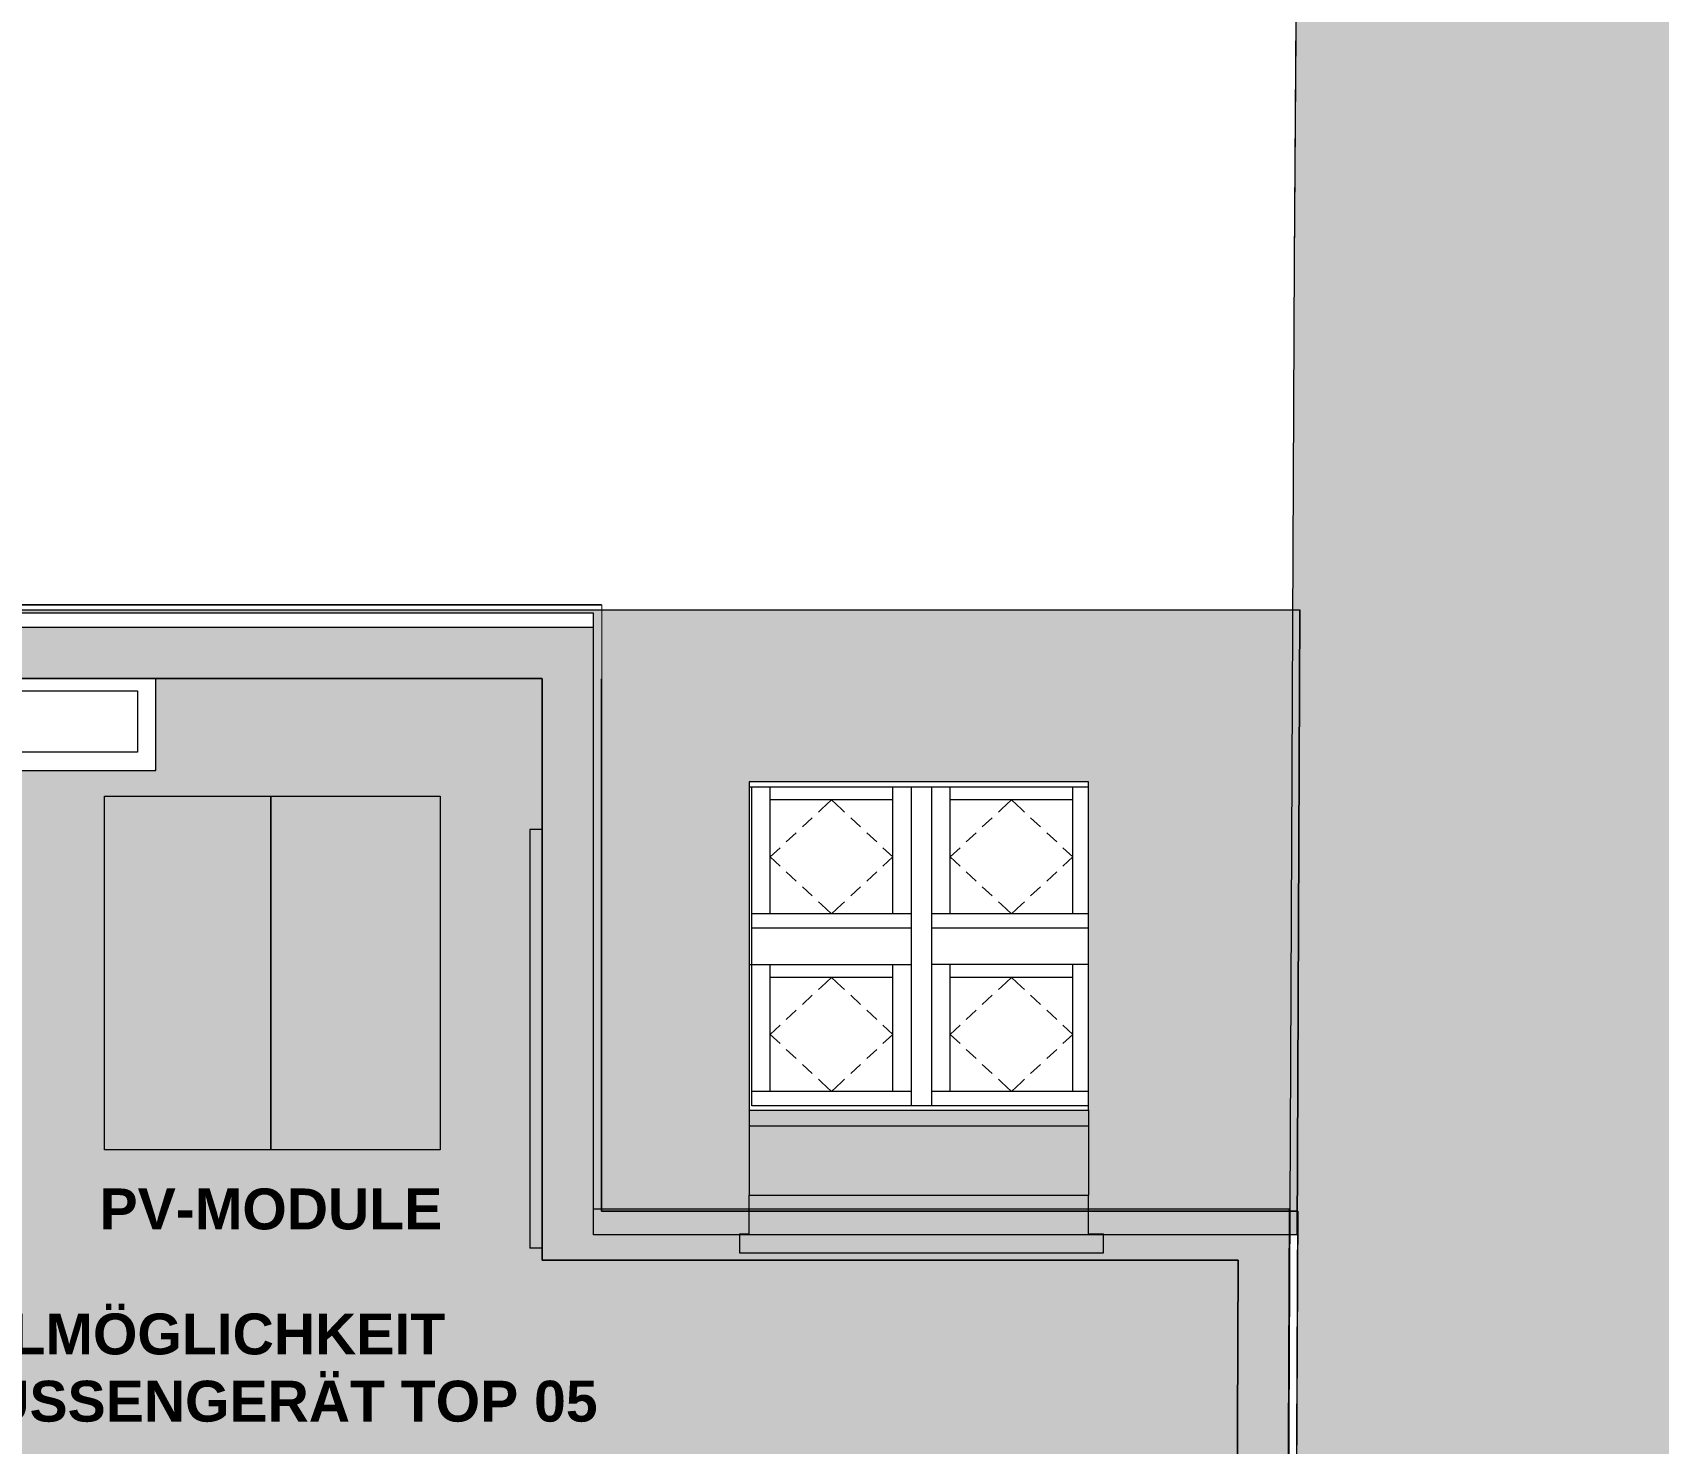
# Model space of a CAD drawing. Header units: metres. Extents: x -4 to 206, y -18 to 45.
# Drawn here: x 180.76 to 188.71, y 14.63 to 21.53 of the extents above; entities that cross this region are included whole.
import ezdxf

# ---------------------------------------------------------------- set-up
doc = ezdxf.new("R2010")
doc.units = ezdxf.units.M
doc.header["$MEASUREMENT"] = 0
doc.set_wipeout_variables(frame=1)
doc.linetypes.add('Wipeout_Contour', pattern=[1, 0, -1])
for name, color, linetype in [('110 Wand Aussen', 7, 'Continuous'), ('112 Wand Aussen - Schachtwände', 7, 'Continuous'), ('140 Brüstung', 7, 'Continuous'), ('325 Dachfenster', 7, 'Continuous'), ('330 Dachaufbau', 7, 'Continuous'), ('725 Nachbarbebauung', 7, 'Continuous'), ('905 VP Beschriftung Übersicht.Übersicht', 7, 'Continuous'), ('Neubau_840 Baulinien', 7, 'Continuous')]:
    doc.layers.add(name, color=color, linetype=linetype)
doc.styles.add('ERSTELLTER_STIL_8', font='arial.ttf')
doc.linetypes.add('Grenze Grundstück', pattern='A,0,[1,415_260415_PP_VA_1_6 3 St1.Shx,S=0.00031746,R=0,X=0,Y=0],-0.04,0', length=0.04)

# ---------------------------------------------------------------- blocks, each defined once
blk = doc.blocks.new('Wand_11_3', base_point=(183.5042, 17.6305))
at = {"layer": '110 Wand Aussen', "color": 7, "linetype": 'Continuous', "lineweight": 13, "flags": 128}
for points in [[(183.1942, 17.6305), (183.1942, 15.5827)], [(183.3742, 17.6305), (183.1942, 17.6305)], [(183.3792, 17.6305), (183.3742, 17.6305)], [(183.4992, 17.6305), (183.3792, 17.6305)], [(183.5042, 17.6305), (183.4992, 17.6305)], [(183.5042, 15.5827), (183.5042, 17.6305)], [(183.3742, 15.5827), (183.1942, 15.5827)], [(183.3792, 15.5827), (183.3742, 15.5827)], [(183.4992, 15.5827), (183.3792, 15.5827)], [(183.5042, 15.5827), (183.4992, 15.5827)]]:
    blk.add_lwpolyline(points, dxfattribs=at)
blk = doc.blocks.new('Decke_7_3', base_point=(186.9327, 20.413))
at = {"layer": '725 Nachbarbebauung', "linetype": 'Continuous', "lineweight": 0, "true_color": 0x1f1f1f}
blk.add_hatch(color=250, dxfattribs=at).paths.add_polyline_path([(186.9327, 20.413), (186.8778, 8.6553), (193.1201, 9.7905), (205.8068, 11.6763), (205.9001, 25.0068), (186.9446, 22.1891)])
at = {"layer": '725 Nachbarbebauung', "color": 8, "linetype": 'Continuous', "lineweight": 13, "flags": 128}
blk.add_lwpolyline([(186.9327, 20.413), (186.8778, 8.6553), (193.1201, 9.7905), (205.8068, 11.6763), (205.9001, 25.0068), (186.9446, 22.1891)], close=True, dxfattribs=at)
blk = doc.blocks.new('Wand_128_3', base_point=(180.6742, 18.3083))
at = {"color": 254, "linetype": 'Wipeout_Contour', "lineweight": 0, "ltscale": 546.333415}
blk.add_wipeout([(181.3592, 18.3933), (181.3642, 18.3933), (181.3642, 18.3983)], dxfattribs=at).dxf.layer = '112 Wand Aussen - Schachtwände'
at = {"color": 254, "linetype": 'Wipeout_Contour', "lineweight": 0, "ltscale": 546.275085}
blk.add_wipeout([(181.3192, 18.3533), (181.3592, 18.3533), (181.3592, 18.3933)], dxfattribs=at).dxf.layer = '112 Wand Aussen - Schachtwände'
at = {"color": 254, "linetype": 'Wipeout_Contour', "lineweight": 0, "ltscale": 547.424751}
blk.add_wipeout([(181.3592, 18.3933), (181.3642, 18.3983), (181.3592, 18.3983)], dxfattribs=at).dxf.layer = '112 Wand Aussen - Schachtwände'
at = {"color": 254, "linetype": 'Wipeout_Contour', "lineweight": 0, "ltscale": 546.185594}
blk.add_wipeout([(181.3142, 18.3483), (181.3192, 18.3483), (181.3192, 18.3533)], dxfattribs=at).dxf.layer = '112 Wand Aussen - Schachtwände'
at = {"color": 254, "linetype": 'Wipeout_Contour', "lineweight": 0, "ltscale": 727.629463}
blk.add_wipeout([(180.5892, 18.3933), (181.3592, 18.3933), (181.3592, 18.3983), (180.5892, 18.3983)], dxfattribs=at).dxf.layer = '112 Wand Aussen - Schachtwände'
at = {"color": 254, "linetype": 'Wipeout_Contour', "lineweight": 0, "ltscale": 546.127281}
blk.add_wipeout([(181.2742, 18.3083), (181.3142, 18.3083), (181.3142, 18.3483)], dxfattribs=at).dxf.layer = '112 Wand Aussen - Schachtwände'
at = {"color": 254, "linetype": 'Wipeout_Contour', "lineweight": 0, "ltscale": 547.335028}
blk.add_wipeout([(181.3192, 18.3533), (181.3592, 18.3933), (181.3192, 18.3933)], dxfattribs=at).dxf.layer = '112 Wand Aussen - Schachtwände'
at = {"layer": '112 Wand Aussen - Schachtwände', "color": 7, "linetype": 'Continuous', "lineweight": 18, "flags": 128}
blk.add_lwpolyline([(181.3642, 18.3983), (181.3642, 18.3933)], dxfattribs=at)
at = {"color": 254, "linetype": 'Wipeout_Contour', "lineweight": 0, "ltscale": 727.620393}
blk.add_wipeout([(180.6292, 18.3533), (181.3192, 18.3533), (181.3192, 18.3933), (180.6292, 18.3933)], dxfattribs=at).dxf.layer = '112 Wand Aussen - Schachtwände'
at = {"layer": '112 Wand Aussen - Schachtwände', "color": 7, "linetype": 'Continuous', "lineweight": 18, "flags": 128}
blk.add_lwpolyline([(181.3642, 18.3983), (180.5892, 18.3983)], dxfattribs=at)
at = {"color": 254, "linetype": 'Wipeout_Contour', "lineweight": 0, "ltscale": 547.276731}
blk.add_wipeout([(181.3142, 18.3483), (181.3192, 18.3533), (181.3142, 18.3533)], dxfattribs=at).dxf.layer = '112 Wand Aussen - Schachtwände'
at = {"color": 254, "linetype": 'Wipeout_Contour', "lineweight": 0, "ltscale": 727.611329}
blk.add_wipeout([(180.6342, 18.3483), (181.3142, 18.3483), (181.3142, 18.3533), (180.6342, 18.3533)], dxfattribs=at).dxf.layer = '112 Wand Aussen - Schachtwände'
at = {"color": 254, "linetype": 'Wipeout_Contour', "lineweight": 0, "ltscale": 547.187017}
blk.add_wipeout([(181.2742, 18.3083), (181.3142, 18.3483), (181.2742, 18.3483)], dxfattribs=at).dxf.layer = '112 Wand Aussen - Schachtwände'
at = {"color": 254, "linetype": 'Wipeout_Contour', "lineweight": 0, "ltscale": 727.602282}
blk.add_wipeout([(180.6742, 18.3083), (181.2742, 18.3083), (181.2742, 18.3483), (180.6742, 18.3483)], dxfattribs=at).dxf.layer = '112 Wand Aussen - Schachtwände'
at = {"layer": '112 Wand Aussen - Schachtwände', "color": 7, "linetype": 'Continuous', "lineweight": 18, "flags": 128}
blk.add_lwpolyline([(180.6742, 18.3083), (181.2742, 18.3083)], dxfattribs=at)
blk = doc.blocks.new('Wand_129_3', base_point=(181.2742, 18.0083))
at = {"color": 254, "linetype": 'Wipeout_Contour', "lineweight": 0, "ltscale": 547.182522}
blk.add_wipeout([(181.3592, 17.9183), (181.3642, 17.9183), (181.3592, 17.9233)], dxfattribs=at).dxf.layer = '112 Wand Aussen - Schachtwände'
at = {"color": 254, "linetype": 'Wipeout_Contour', "lineweight": 0, "ltscale": 547.102717}
blk.add_wipeout([(181.3192, 17.9233), (181.3592, 17.9233), (181.3192, 17.9633)], dxfattribs=at).dxf.layer = '112 Wand Aussen - Schachtwände'
at = {"color": 254, "linetype": 'Wipeout_Contour', "lineweight": 0, "ltscale": 547.061323}
blk.add_wipeout([(181.3142, 17.9633), (181.3192, 17.9633), (181.3142, 17.9683)], dxfattribs=at).dxf.layer = '112 Wand Aussen - Schachtwände'
at = {"color": 254, "linetype": 'Wipeout_Contour', "lineweight": 0, "ltscale": 546.291173}
blk.add_wipeout([(181.3592, 17.9233), (181.3642, 17.9183), (181.3642, 17.9233)], dxfattribs=at).dxf.layer = '112 Wand Aussen - Schachtwände'
at = {"color": 254, "linetype": 'Wipeout_Contour', "lineweight": 0, "ltscale": 729.077026}
blk.add_wipeout([(181.3592, 18.3933), (181.3592, 17.9233), (181.3642, 17.9233), (181.3642, 18.3933)], dxfattribs=at).dxf.layer = '112 Wand Aussen - Schachtwände'
at = {"color": 254, "linetype": 'Wipeout_Contour', "lineweight": 0, "ltscale": 546.981534}
blk.add_wipeout([(181.2742, 17.9683), (181.3142, 17.9683), (181.2742, 18.0083)], dxfattribs=at).dxf.layer = '112 Wand Aussen - Schachtwände'
at = {"color": 254, "linetype": 'Wipeout_Contour', "lineweight": 0, "ltscale": 546.249792}
blk.add_wipeout([(181.3192, 17.9633), (181.3592, 17.9233), (181.3592, 17.9633)], dxfattribs=at).dxf.layer = '112 Wand Aussen - Schachtwände'
at = {"layer": '112 Wand Aussen - Schachtwände', "color": 7, "linetype": 'Continuous', "lineweight": 18, "flags": 128}
blk.add_lwpolyline([(181.3642, 17.9183), (181.3592, 17.9183)], dxfattribs=at)
at = {"color": 254, "linetype": 'Wipeout_Contour', "lineweight": 0, "ltscale": 728.987312}
blk.add_wipeout([(181.3192, 18.3533), (181.3192, 17.9633), (181.3592, 17.9633), (181.3592, 18.3533)], dxfattribs=at).dxf.layer = '112 Wand Aussen - Schachtwände'
at = {"layer": '112 Wand Aussen - Schachtwände', "color": 7, "linetype": 'Continuous', "lineweight": 18, "flags": 128}
blk.add_lwpolyline([(181.3642, 17.9183), (181.3642, 18.3933)], dxfattribs=at)
at = {"color": 254, "linetype": 'Wipeout_Contour', "lineweight": 0, "ltscale": 546.170271}
blk.add_wipeout([(181.3142, 17.9683), (181.3192, 17.9633), (181.3192, 17.9683)], dxfattribs=at).dxf.layer = '112 Wand Aussen - Schachtwände'
at = {"color": 254, "linetype": 'Wipeout_Contour', "lineweight": 0, "ltscale": 728.897764}
blk.add_wipeout([(181.3142, 18.3483), (181.3142, 17.9683), (181.3192, 17.9683), (181.3192, 18.3483)], dxfattribs=at).dxf.layer = '112 Wand Aussen - Schachtwände'
at = {"color": 254, "linetype": 'Wipeout_Contour', "lineweight": 0, "ltscale": 546.128914}
blk.add_wipeout([(181.2742, 18.0083), (181.3142, 17.9683), (181.3142, 18.0083)], dxfattribs=at).dxf.layer = '112 Wand Aussen - Schachtwände'
at = {"color": 254, "linetype": 'Wipeout_Contour', "lineweight": 0, "ltscale": 728.808089}
blk.add_wipeout([(181.2742, 18.3083), (181.2742, 18.0083), (181.3142, 18.0083), (181.3142, 18.3083)], dxfattribs=at).dxf.layer = '112 Wand Aussen - Schachtwände'
at = {"layer": '112 Wand Aussen - Schachtwände', "color": 7, "linetype": 'Continuous', "lineweight": 18, "flags": 128}
blk.add_lwpolyline([(181.2742, 18.3083), (181.2742, 18.0083)], dxfattribs=at)
blk = doc.blocks.new('Wand_130_3', base_point=(180.6742, 18.0083))
at = {"color": 254, "linetype": 'Wipeout_Contour', "lineweight": 0, "ltscale": 727.439787}
blk.add_wipeout([(180.5892, 17.9183), (181.3592, 17.9183), (181.3592, 17.9233), (180.5892, 17.9233)], dxfattribs=at).dxf.layer = '112 Wand Aussen - Schachtwände'
at = {"color": 254, "linetype": 'Wipeout_Contour', "lineweight": 0, "ltscale": 727.448686}
blk.add_wipeout([(180.6292, 17.9233), (181.3192, 17.9233), (181.3192, 17.9633), (180.6292, 17.9633)], dxfattribs=at).dxf.layer = '112 Wand Aussen - Schachtwände'
at = {"layer": '112 Wand Aussen - Schachtwände', "color": 7, "linetype": 'Continuous', "lineweight": 18, "flags": 128}
blk.add_lwpolyline([(180.5892, 17.9183), (181.3592, 17.9183)], dxfattribs=at)
at = {"color": 254, "linetype": 'Wipeout_Contour', "lineweight": 0, "ltscale": 727.457591}
blk.add_wipeout([(181.3142, 17.9683), (180.6342, 17.9683), (180.6342, 17.9633), (181.3142, 17.9633)], dxfattribs=at).dxf.layer = '112 Wand Aussen - Schachtwände'
at = {"color": 254, "linetype": 'Wipeout_Contour', "lineweight": 0, "ltscale": 727.466512}
blk.add_wipeout([(181.2742, 18.0083), (180.6742, 18.0083), (180.6742, 17.9683), (181.2742, 17.9683)], dxfattribs=at).dxf.layer = '112 Wand Aussen - Schachtwände'
at = {"layer": '112 Wand Aussen - Schachtwände', "color": 7, "linetype": 'Continuous', "lineweight": 18, "flags": 128}
blk.add_lwpolyline([(181.2742, 18.0083), (180.6742, 18.0083)], dxfattribs=at)
blk = doc.blocks.new('Wand_149_3', base_point=(186.7625, 11.7483))
at = {"color": 254, "linetype": 'Wipeout_Contour', "lineweight": 0, "ltscale": 562.777942}
blk.add_wipeout([(186.6586, 15.5232), (186.9495, 15.7632), (186.6596, 15.7632)], dxfattribs=at).dxf.layer = '140 Brüstung'
at = {"color": 254, "linetype": 'Wipeout_Contour', "lineweight": 0, "ltscale": 561.782341}
blk.add_wipeout([(186.6429, 11.8684), (186.6419, 11.6284), (186.9318, 11.6284)], dxfattribs=at).dxf.layer = '140 Brüstung'
at = {"color": 254, "linetype": 'Wipeout_Contour', "lineweight": 0, "ltscale": 747.92715}
blk.add_wipeout([(186.6429, 11.8684), (186.9318, 11.6284), (186.9318, 11.6284), (186.9329, 11.8684)], dxfattribs=at).dxf.layer = '140 Brüstung'
at = {"color": 254, "linetype": 'Wipeout_Contour', "lineweight": 0, "ltscale": 749.225198}
blk.add_wipeout([(186.6586, 15.5232), (186.6429, 11.8684), (186.9329, 11.8684), (186.9485, 15.5232)], dxfattribs=at).dxf.layer = '140 Brüstung'
at = {"color": 254, "linetype": 'Wipeout_Contour', "lineweight": 0, "ltscale": 749.13071}
blk.add_wipeout([(186.6586, 15.5232), (186.9485, 15.5232), (186.9496, 15.7632), (186.9495, 15.7632)], dxfattribs=at).dxf.layer = '140 Brüstung'
at = {"layer": '140 Brüstung', "color": 7, "linetype": 'Continuous', "lineweight": 18, "flags": 128}
blk.add_lwpolyline([(186.6586, 15.5232), (186.6429, 11.8684)], dxfattribs=at)
at = {"color": 254, "linetype": 'Wipeout_Contour', "lineweight": 0, "ltscale": 749.815673}
blk.add_wipeout([(186.9496, 15.7632), (186.9318, 11.6284), (186.9321, 11.6284), (186.9498, 15.7632)], dxfattribs=at).dxf.layer = '140 Brüstung'
at = {"layer": '140 Brüstung', "color": 7, "linetype": 'Continuous', "lineweight": 18}
for p, q in [((186.9496, 15.7632), (186.9318, 11.6284)), ((186.9496, 15.7632), (186.9495, 15.7632)), ((186.9318, 11.6284), (186.9318, 11.6284))]:
    blk.add_line(p, q, dxfattribs=at)
at = {"layer": '140 Brüstung', "color": 7, "linetype": 'Continuous', "lineweight": 18, "flags": 128}
blk.add_lwpolyline([(186.9321, 11.6284), (186.9498, 15.7632)], dxfattribs=at)
blk = doc.blocks.new('Wand_156_3', base_point=(183.3742, 15.6433))
at = {"color": 254, "linetype": 'Wipeout_Contour', "lineweight": 0, "ltscale": 735.556003}
blk.add_wipeout([(183.544, 15.7632), (183.2542, 15.5232), (183.5441, 15.5232), (183.5441, 15.7632)], dxfattribs=at).dxf.layer = '140 Brüstung'
at = {"color": 254, "linetype": 'Wipeout_Contour', "lineweight": 0, "ltscale": 552.603395}
blk.add_wipeout([(183.544, 15.7632), (183.2542, 15.7632), (183.2542, 15.5232)], dxfattribs=at).dxf.layer = '140 Brüstung'
at = {"layer": '140 Brüstung', "color": 7, "linetype": 'Continuous', "lineweight": 18, "flags": 128}
blk.add_lwpolyline([(183.2542, 15.5232), (183.5441, 15.5232)], dxfattribs=at)
at = {"color": 254, "linetype": 'Wipeout_Contour', "lineweight": 0, "ltscale": 920.464821}
blk.add_wipeout([(183.2542, 18.3683), (183.2542, 15.7632), (183.544, 15.7632), (183.5441, 15.7632), (183.5441, 18.3683)], dxfattribs=at).dxf.layer = '140 Brüstung'
at = {"layer": '140 Brüstung', "color": 7, "linetype": 'Continuous', "lineweight": 18, "flags": 128}
blk.add_lwpolyline([(183.2542, 18.3683), (183.2542, 15.5232)], dxfattribs=at)
at = {"color": 254, "linetype": 'Wipeout_Contour', "lineweight": 0, "ltscale": 922.346087}
blk.add_wipeout([(183.5441, 18.7282), (183.5441, 18.7282), (183.5441, 15.7634), (183.5443, 15.7634), (183.5443, 18.7282)], dxfattribs=at).dxf.layer = '140 Brüstung'
at = {"layer": '110 Wand Aussen', "color": 7, "linetype": 'Continuous', "lineweight": 18}
blk.add_line((183.5441, 18.7282), (183.5441, 18.7282), dxfattribs=at)
at = {"layer": '140 Brüstung', "color": 7, "linetype": 'Continuous', "lineweight": 18}
for p, q in [((183.5441, 18.7282), (183.5441, 15.7634)), ((183.5441, 15.7634), (183.5441, 15.7632)), ((183.5441, 15.7632), (183.5441, 15.7632))]:
    blk.add_line(p, q, dxfattribs=at)
at = {"layer": '140 Brüstung', "color": 7, "linetype": 'Continuous', "lineweight": 18, "flags": 128}
blk.add_lwpolyline([(183.5443, 15.7634), (183.5443, 18.7282)], dxfattribs=at)
blk = doc.blocks.new('Wand_157_3', base_point=(183.3742, 18.4883))
at = {"color": 254, "linetype": 'Wipeout_Contour', "lineweight": 0, "ltscale": 544.545153}
blk.add_wipeout([(180.6143, 18.3683), (180.3243, 18.7282), (180.3243, 18.3683)], dxfattribs=at).dxf.layer = '110 Wand Aussen'
at = {"color": 254, "linetype": 'Wipeout_Contour', "lineweight": 0, "ltscale": 552.584192}
blk.add_wipeout([(183.5441, 18.7282), (183.2542, 18.3683), (183.5441, 18.3683)], dxfattribs=at).dxf.layer = '110 Wand Aussen'
at = {"color": 254, "linetype": 'Wipeout_Contour', "lineweight": 0, "ltscale": 544.329989}
blk.add_wipeout([(180.3241, 18.7282), (180.3243, 18.7282), (180.3241, 18.7284)], dxfattribs=at).dxf.layer = '110 Wand Aussen'
at = {"color": 254, "linetype": 'Wipeout_Contour', "lineweight": 0, "ltscale": 552.945825}
blk.add_wipeout([(183.5441, 18.7282), (183.5443, 18.7282), (183.5443, 18.7284)], dxfattribs=at).dxf.layer = '110 Wand Aussen'
at = {"color": 254, "linetype": 'Wipeout_Contour', "lineweight": 0, "ltscale": 737.47873}
blk.add_wipeout([(183.2542, 18.3683), (183.5441, 18.7282), (183.5441, 18.7282), (183.2542, 18.7282)], dxfattribs=at).dxf.layer = '110 Wand Aussen'
at = {"color": 254, "linetype": 'Wipeout_Contour', "lineweight": 0, "ltscale": 731.510746}
blk.add_wipeout([(180.6143, 18.3683), (183.2542, 18.3683), (183.2542, 18.7282), (180.6143, 18.7282)], dxfattribs=at).dxf.layer = '110 Wand Aussen'
at = {"color": 254, "linetype": 'Wipeout_Contour', "lineweight": 0, "ltscale": 738.851304}
blk.add_wipeout([(183.5443, 18.7284), (183.5441, 18.7284), (183.5441, 18.7282), (183.5441, 18.7282)], dxfattribs=at).dxf.layer = '110 Wand Aussen'
at = {"color": 254, "linetype": 'Wipeout_Contour', "lineweight": 0, "ltscale": 725.821645}
blk.add_wipeout([(180.3243, 18.7282), (180.3243, 18.7282), (180.6143, 18.3683), (180.6143, 18.7282)], dxfattribs=at).dxf.layer = '110 Wand Aussen'
at = {"layer": '110 Wand Aussen', "color": 7, "linetype": 'Continuous', "lineweight": 18, "flags": 128}
blk.add_lwpolyline([(180.6143, 18.3683), (183.2542, 18.3683)], dxfattribs=at)
at = {"color": 254, "linetype": 'Wipeout_Contour', "lineweight": 0, "ltscale": 731.583768}
blk.add_wipeout([(180.3243, 18.7282), (183.5441, 18.7282), (183.5441, 18.7284), (180.3243, 18.7284)], dxfattribs=at).dxf.layer = '110 Wand Aussen'
at = {"layer": '110 Wand Aussen', "color": 7, "linetype": 'Continuous', "lineweight": 18}
blk.add_line((183.5441, 18.7282), (183.5441, 18.7282), dxfattribs=at)
at = {"layer": '140 Brüstung', "color": 7, "linetype": 'Continuous', "lineweight": 18, "flags": 128}
blk.add_lwpolyline([(183.5443, 18.7284), (183.5443, 18.7282)], dxfattribs=at)
at = {"color": 254, "linetype": 'Wipeout_Contour', "lineweight": 0, "ltscale": 724.319964}
blk.add_wipeout([(180.3243, 18.7284), (180.3241, 18.7284), (180.3243, 18.7282), (180.3243, 18.7282)], dxfattribs=at).dxf.layer = '110 Wand Aussen'
at = {"layer": '110 Wand Aussen', "color": 7, "linetype": 'Continuous', "lineweight": 18}
for q in [(180.3243, 18.7282), (183.5441, 18.7282)]:
    blk.add_line((180.3243, 18.7282), q, dxfattribs=at)
at = {"layer": '110 Wand Aussen', "color": 7, "linetype": 'Continuous', "lineweight": 18, "flags": 128}
for points in [[(180.3241, 18.7284), (180.3241, 18.7282)], [(183.5443, 18.7284), (180.3241, 18.7284)]]:
    blk.add_lwpolyline(points, dxfattribs=at)
blk = doc.blocks.new('Wand_177_3', base_point=(186.7792, 15.6433))
at = {"color": 254, "linetype": 'Wipeout_Contour', "lineweight": 0, "ltscale": 553.202626}
blk.add_wipeout([(183.5441, 15.7632), (183.5443, 15.7634), (183.5441, 15.7634)], dxfattribs=at).dxf.layer = '140 Brüstung'
at = {"color": 254, "linetype": 'Wipeout_Contour', "lineweight": 0, "ltscale": 750.398052}
blk.add_wipeout([(186.9496, 15.7632), (186.9496, 15.7632), (186.9498, 15.7632), (186.9498, 15.7634)], dxfattribs=at).dxf.layer = '140 Brüstung'
at = {"color": 254, "linetype": 'Wipeout_Contour', "lineweight": 0, "ltscale": 743.047589}
blk.add_wipeout([(183.5441, 15.5232), (186.6586, 15.5232), (186.6596, 15.7632), (183.5441, 15.7632)], dxfattribs=at).dxf.layer = '140 Brüstung'
at = {"color": 254, "linetype": 'Wipeout_Contour', "lineweight": 0, "ltscale": 563.377898}
blk.add_wipeout([(186.9496, 15.7634), (186.9496, 15.7632), (186.9498, 15.7634)], dxfattribs=at).dxf.layer = '140 Brüstung'
at = {"layer": '140 Brüstung', "color": 7, "linetype": 'Continuous', "lineweight": 18, "flags": 128}
blk.add_lwpolyline([(183.5441, 15.5232), (186.6586, 15.5232)], dxfattribs=at)
at = {"color": 254, "linetype": 'Wipeout_Contour', "lineweight": 0, "ltscale": 930.763753}
blk.add_wipeout([(186.9496, 15.7634), (183.5443, 15.7634), (183.5443, 15.7632), (186.9495, 15.7632), (186.9496, 15.7632)], dxfattribs=at).dxf.layer = '140 Brüstung'
at = {"layer": '140 Brüstung', "color": 7, "linetype": 'Continuous', "lineweight": 18}
for p, q in [((183.5441, 15.7632), (183.5443, 15.7632)), ((183.5441, 15.7632), (183.5441, 15.7632)), ((183.5443, 15.7632), (186.9495, 15.7632)), ((186.9496, 15.7632), (186.9495, 15.7632))]:
    blk.add_line(p, q, dxfattribs=at)
at = {"layer": '140 Brüstung', "color": 7, "linetype": 'Continuous', "lineweight": 18, "flags": 128}
for points in [[(186.9498, 15.7634), (183.5443, 15.7634)], [(186.9498, 15.7634), (186.9498, 15.7632)]]:
    blk.add_lwpolyline(points, dxfattribs=at)
blk = doc.blocks.new('Dachfläche_8_3', base_point=(186.9598, 18.7035))
at = {"layer": '330 Dachaufbau', "linetype": 'Continuous', "lineweight": 0, "true_color": 0x000000}
h = blk.add_hatch(color=18, dxfattribs=at)
h.paths.add_polyline_path([(186.9467, 15.6483), (186.9598, 18.7035), (180.3501, 18.7035), (180.3501, 18.6883), (183.5042, 18.6883), (183.5042, 15.6483)])
h.paths.add_polyline_path([(184.2661, 16.2582), (184.2661, 17.8635), (185.9261, 17.8635), (185.9261, 16.2582)], flags=0)
at = {"layer": '330 Dachaufbau', "color": 7, "linetype": 'Continuous', "lineweight": 18, "flags": 128}
for points in [[(180.3501, 18.7035), (186.9598, 18.7035)], [(180.3501, 18.6883), (180.3501, 18.7035)], [(186.9598, 18.7035), (186.9467, 15.6483)], [(186.947, 15.6483), (186.9601, 18.7035)], [(186.9598, 18.7035), (186.9599, 18.7035), (186.9601, 18.7035), (186.9601, 18.7035)], [(183.5042, 18.6883), (180.3501, 18.6883)], [(183.5042, 15.6483), (183.5042, 18.6883)], [(185.9261, 17.8635), (184.2661, 17.8635)], [(184.2661, 17.8635), (184.2661, 16.2582)], [(185.9261, 16.2582), (185.9261, 17.8635)], [(184.2661, 17.7857), (185.9261, 17.7857)], [(184.2661, 16.2582), (185.9261, 16.2582)], [(186.9467, 15.6483), (183.5042, 15.6483)], [(186.947, 15.6483), (186.947, 15.6483), (186.9468, 15.6483), (186.9467, 15.6483)]]:
    blk.add_lwpolyline(points, dxfattribs=at)
blk = doc.blocks.new('VELUX SlopeRoofBundle[10]_3', base_point=(168.0292, 39.9833))
at = {"color": 254, "linetype": 'Wipeout_Contour', "lineweight": 0, "ltscale": 741.64097}
blk.add_wipeout([(185.0592, 16.97), (184.2661, 16.97), (184.2661, 16.2784), (185.0592, 16.2784)], dxfattribs=at).dxf.layer = '325 Dachfenster'
at = {"color": 254, "linetype": 'Wipeout_Contour', "lineweight": 0, "ltscale": 745.146859}
blk.add_wipeout([(185.1592, 16.2784), (185.9261, 16.2784), (185.9261, 16.97), (185.1592, 16.97)], dxfattribs=at).dxf.layer = '325 Dachfenster'
at = {"layer": '325 Dachfenster', "linetype": 'Continuous', "lineweight": 0, "flags": 128}
for points in [[(184.9692, 16.9063), (184.3692, 16.9063)], [(184.6692, 16.9063), (184.6207, 16.8613), (184.6055, 16.8472)], [(184.6692, 16.9063), (184.7177, 16.8613), (184.7329, 16.8472)], [(185.8492, 16.9063), (185.2492, 16.9063)], [(185.5492, 16.9063), (185.5007, 16.8613), (185.4855, 16.8472)], [(185.5492, 16.9063), (185.5977, 16.8613), (185.6129, 16.8472)], [(184.5752, 16.819), (184.5267, 16.774)], [(184.7632, 16.819), (184.8117, 16.774)], [(185.4552, 16.819), (185.4067, 16.774)], [(185.6432, 16.819), (185.6917, 16.774)], [(184.4964, 16.7459), (184.448, 16.7009)], [(184.842, 16.7459), (184.8904, 16.7009)], [(185.3764, 16.7459), (185.328, 16.7009)], [(185.722, 16.7459), (185.7704, 16.7009)], [(184.4177, 16.6728), (184.3692, 16.6277)], [(184.4177, 16.5827), (184.3692, 16.6277)], [(184.9207, 16.6728), (184.9692, 16.6277)], [(184.9207, 16.5827), (184.9692, 16.6277)], [(185.2977, 16.6728), (185.2492, 16.6277)], [(185.2977, 16.5827), (185.2492, 16.6277)], [(185.8007, 16.6728), (185.8492, 16.6277)], [(185.8007, 16.5827), (185.8492, 16.6277)], [(184.4964, 16.5096), (184.448, 16.5546)], [(184.842, 16.5096), (184.8904, 16.5546)], [(185.3764, 16.5096), (185.328, 16.5546)], [(185.722, 16.5096), (185.7704, 16.5546)], [(184.5752, 16.4365), (184.5267, 16.4815)], [(184.7632, 16.4365), (184.8117, 16.4815)], [(185.4552, 16.4365), (185.4067, 16.4815)], [(185.6432, 16.4365), (185.6917, 16.4815)], [(184.6692, 16.3491), (184.6207, 16.3942), (184.6055, 16.4083)], [(184.6692, 16.3491), (184.7177, 16.3942), (184.7329, 16.4083)], [(185.5492, 16.3491), (185.5007, 16.3942), (185.4855, 16.4083)], [(185.5492, 16.3491), (185.5977, 16.3942), (185.6129, 16.4083)]]:
    blk.add_lwpolyline(points, dxfattribs=at)
at = {"color": 254, "linetype": 'Wipeout_Contour', "lineweight": 0, "ltscale": 929.01667}
blk.add_wipeout([(185.0592, 17.8383), (185.0592, 16.2784), (185.1592, 16.2784), (185.1592, 16.97), (185.1592, 17.8383)], dxfattribs=at).dxf.layer = '325 Dachfenster'
at = {"layer": '325 Dachfenster', "linetype": 'Continuous', "lineweight": 0, "flags": 128}
for points in [[(185.0592, 16.3491), (184.2792, 16.3491)], [(185.9261, 16.3491), (185.1592, 16.3491)], [(185.9261, 16.2784), (185.1592, 16.2784), (185.0592, 16.2784), (184.2792, 16.2784)]]:
    blk.add_lwpolyline(points, dxfattribs=at)
at = {"color": 254, "linetype": 'Wipeout_Contour', "lineweight": 0, "ltscale": 741.927815}
blk.add_wipeout([(185.0592, 17.8383), (184.2661, 17.8383), (184.2661, 16.97), (185.0592, 16.97)], dxfattribs=at).dxf.layer = '325 Dachfenster'
at = {"color": 254, "linetype": 'Wipeout_Contour', "lineweight": 0, "ltscale": 745.432355}
blk.add_wipeout([(185.1592, 16.97), (185.9261, 16.97), (185.9261, 17.8383), (185.1592, 17.8383)], dxfattribs=at).dxf.layer = '325 Dachfenster'
at = {"layer": '325 Dachfenster', "linetype": 'Continuous', "lineweight": 0, "flags": 128}
for points in [[(184.2661, 17.8383), (184.2661, 16.97), (184.2661, 16.2784)], [(184.2661, 17.8383), (184.2792, 17.8383), (185.9261, 17.8383)], [(184.2792, 16.2784), (184.2792, 16.97), (184.2792, 17.8383)], [(184.3692, 17.2175), (184.3692, 17.8383)], [(184.9692, 17.2175), (184.9692, 17.8383)], [(185.0592, 17.8383), (185.0592, 16.97), (185.0592, 16.2784)], [(185.1592, 16.2784), (185.1592, 16.97), (185.1592, 17.8383)], [(185.2492, 17.2175), (185.2492, 17.8383)], [(185.8492, 17.2175), (185.8492, 17.8383)], [(185.9261, 16.2784), (185.9261, 16.97), (185.9261, 17.8383)], [(184.9692, 17.7747), (184.3692, 17.7747)], [(184.6692, 17.7747), (184.6207, 17.7297), (184.6055, 17.7155)], [(184.6692, 17.7747), (184.7177, 17.7297), (184.7329, 17.7155)], [(185.8492, 17.7747), (185.2492, 17.7747)], [(185.5492, 17.7747), (185.5007, 17.7297), (185.4855, 17.7155)], [(185.5492, 17.7747), (185.5977, 17.7297), (185.6129, 17.7155)], [(184.5752, 17.6874), (184.5267, 17.6423)], [(184.7632, 17.6874), (184.8117, 17.6423)], [(185.4552, 17.6874), (185.4067, 17.6423)], [(185.6432, 17.6874), (185.6917, 17.6423)], [(184.4964, 17.6142), (184.448, 17.5692)], [(184.842, 17.6142), (184.8904, 17.5692)], [(185.3764, 17.6142), (185.328, 17.5692)], [(185.722, 17.6142), (185.7704, 17.5692)], [(184.4177, 17.5411), (184.3692, 17.4961)], [(184.4177, 17.4511), (184.3692, 17.4961)], [(184.9207, 17.5411), (184.9692, 17.4961)], [(184.9207, 17.4511), (184.9692, 17.4961)], [(185.2977, 17.5411), (185.2492, 17.4961)], [(185.2977, 17.4511), (185.2492, 17.4961)], [(185.8007, 17.5411), (185.8492, 17.4961)], [(185.8007, 17.4511), (185.8492, 17.4961)], [(184.4964, 17.3779), (184.448, 17.4229)], [(184.842, 17.3779), (184.8904, 17.4229)], [(185.3764, 17.3779), (185.328, 17.4229)], [(185.722, 17.3779), (185.7704, 17.4229)], [(184.5752, 17.3048), (184.5267, 17.3498)], [(184.7632, 17.3048), (184.8117, 17.3498)], [(185.4552, 17.3048), (185.4067, 17.3498)], [(185.6432, 17.3048), (185.6917, 17.3498)], [(184.6692, 17.2175), (184.6207, 17.2625), (184.6055, 17.2767)], [(184.6692, 17.2175), (184.7177, 17.2625), (184.7329, 17.2767)], [(185.5492, 17.2175), (185.5007, 17.2625), (185.4855, 17.2767)], [(185.5492, 17.2175), (185.5977, 17.2625), (185.6129, 17.2767)], [(185.0592, 17.2175), (184.2792, 17.2175)], [(185.9261, 17.2175), (185.1592, 17.2175)], [(185.0592, 17.1468), (184.2792, 17.1468)], [(185.9261, 17.1468), (185.1592, 17.1468)], [(184.2661, 16.97), (185.0592, 16.97)], [(184.3692, 16.3491), (184.3692, 16.97)], [(184.9692, 16.3491), (184.9692, 16.97)], [(185.9261, 16.97), (185.1592, 16.97)], [(185.2492, 16.3491), (185.2492, 16.97)], [(185.8492, 16.3491), (185.8492, 16.97)]]:
    blk.add_lwpolyline(points, dxfattribs=at)
blk = doc.blocks.new('Dachfläche_14_3', base_point=(185.9992, 17.8825))
at = {"layer": '325 Dachfenster', "color": 7, "linetype": 'Continuous', "lineweight": 13, "true_color": 0xf4f4f4, "flags": 128}
for points in [[(184.2661, 17.8635), (184.2661, 17.8383)], [(185.9261, 17.8635), (184.2661, 17.8635)], [(185.9261, 17.8383), (185.9261, 17.8635)], [(184.2661, 16.2784), (184.2661, 16.2582)], [(184.2661, 16.2582), (184.2661, 16.1804)], [(184.2661, 16.2582), (185.9261, 16.2582)], [(185.9261, 16.2582), (185.9261, 16.2784)], [(185.9261, 16.2582), (185.9261, 16.1804)], [(184.2661, 16.1804), (184.2661, 15.841)], [(184.2661, 16.1804), (185.9261, 16.1804)], [(185.9261, 16.1804), (185.9261, 15.841)], [(184.2661, 15.6532), (184.2661, 15.841)], [(184.2661, 15.841), (185.9261, 15.841)], [(185.9261, 15.6532), (185.9261, 15.841)], [(184.2192, 15.6532), (184.2192, 15.5605)], [(184.2192, 15.6532), (184.2661, 15.6532)], [(185.9261, 15.6532), (185.9992, 15.6532)], [(185.9992, 15.5605), (185.9992, 15.6532)], [(184.2192, 15.5605), (185.9992, 15.5605)]]:
    blk.add_lwpolyline(points, dxfattribs=at)
at = {"layer": '325 Dachfenster', "linetype": 'Continuous', "lineweight": 0}
blk.add_blockref('VELUX SlopeRoofBundle[10]_3', (168.0292, 39.9833), dxfattribs=at)

msp = doc.modelspace()

# ---------------------------------------------------------------- hatches: boundary and pattern name
at = {"layer": '905 VP Beschriftung Übersicht.Übersicht', "linetype": 'Continuous', "lineweight": 0}
h = msp.add_hatch(color=255, dxfattribs=at)
h.paths.add_polyline_path([(168.3445, 9.7484), (168.3338, 18.3683), (170.5242, 18.3683), (170.5242, 17.4083), (170.9742, 17.4083), (170.9742, 15.5233), (173.4543, 15.5233), (173.4543, 15.5383), (173.4801, 15.5383), (173.4801, 15.9433), (175.2342, 15.9433), (175.2342, 15.5933), (175.5942, 15.5933), (175.5942, 13.8033), (178.2142, 13.8033), (178.2142, 15.5933), (179.1742, 15.5933), (179.1742, 15.9433), (180.6143, 15.9433), (180.6143, 17.9183), (181.3642, 17.9183), (181.3642, 18.3683), (183.2542, 18.3683), (183.2542, 15.5232), (186.6586, 15.5232), (186.6429, 11.8684), (185.7142, 11.8684), (185.7142, 10.1234), (183.0343, 10.1234), (183.0343, 11.2434), (180.2942, 11.2434), (180.2942, 10.5434), (177.4442, 10.5434), (177.4442, 10.0434), (171.9442, 10.0434), (171.9442, 8.7234), (169.3643, 8.7234), (169.3643, 9.7484)])
h.paths.add_polyline_path([(182.8042, 14.5233), (183.1342, 14.5233), (183.1342, 14.1933), (182.8042, 14.1933)], flags=0)
for points in [[(181.114, 17.7933), (181.9272, 17.7933), (181.9272, 16.0633), (181.114, 16.0633)], [(181.9272, 17.7933), (182.7544, 17.7933), (182.7544, 16.0633), (181.9272, 16.0633)]]:
    msp.add_hatch(color=255, dxfattribs=at).paths.add_polyline_path(points)

# ---------------------------------------------------------------- linework, layer by layer
at = {"layer": '905 VP Beschriftung Übersicht.Übersicht', "color": 7, "linetype": 'Continuous', "lineweight": 13, "flags": 128}
msp.add_lwpolyline([(180.6143, 17.9183), (181.3642, 17.9183), (181.3642, 18.3683), (183.2542, 18.3683), (183.2542, 15.5232), (186.6586, 15.5232), (186.6429, 11.8684), (185.7142, 11.8684), (185.7142, 10.1234), (183.0343, 10.1234), (183.0343, 11.2434), (180.2942, 11.2434)], dxfattribs=at)
for points in [[(181.114, 17.7933), (181.9272, 17.7933), (181.9272, 16.0633), (181.114, 16.0633)], [(181.9272, 17.7933), (182.7544, 17.7933), (182.7544, 16.0633), (181.9272, 16.0633)]]:
    msp.add_lwpolyline(points, close=True, dxfattribs=at)

# ---------------------------------------------------------------- block references
at = {"layer": '110 Wand Aussen', "color": 7, "lineweight": 25}
msp.add_blockref('Wand_11_3', (183.5042, 17.6305), dxfattribs=at)
at = {"layer": '725 Nachbarbebauung', "color": 8, "linetype": 'Continuous', "lineweight": 13}
msp.add_blockref('Decke_7_3', (186.9327, 20.413), dxfattribs=at)

# ---------------------------------------------------------------- texts
at = {"layer": '905 VP Beschriftung Übersicht.Übersicht', "color": 7, "linetype": 'Continuous', "lineweight": 13, "insert": (181.9272, 15.8744), "char_height": 0.2, "attachment_point": 2, "style": 'ERSTELLTER_STIL_8'}
msp.add_mtext('\\A1;{\\pqc;\\fHelvetica|b1|i0|c0|p0;\\W1.000000;PV-MODULE}', dxfattribs=at)
at = {"layer": '905 VP Beschriftung Übersicht.Übersicht', "color": 5, "linetype": 'Continuous', "lineweight": 13, "insert": (179.3654, 14.9972), "char_height": 0.2, "attachment_point": 4, "line_spacing_factor": 0.98589, "style": 'ERSTELLTER_STIL_8'}
msp.add_mtext('\\A1;{\\pql;\\fHelvetica|b1|i0|c0|p0;\\W1.000000;AUFSTELLMÖGLICHKEIT\\P\\pql;\\fHelvetica|b1|i0|c0|p0;\\W1.000000;KLIMA-AUSSENGERÄT TOP 05}', dxfattribs=at)

# ---------------------------------------------------------------- next in the draw order: block references
at = {"layer": '112 Wand Aussen - Schachtwände', "color": 7, "lineweight": 35}
msp.add_blockref('Wand_128_3', (180.6742, 18.3083), dxfattribs=at)
at = {"layer": '140 Brüstung', "color": 7, "lineweight": 25}
for name, p in [('Wand_156_3', (183.3742, 15.6433)), ('Wand_149_3', (186.7625, 11.7483))]:
    msp.add_blockref(name, p, dxfattribs=at)

# ---------------------------------------------------------------- next in the draw order: block references
at = {"layer": '112 Wand Aussen - Schachtwände', "color": 7, "lineweight": 35}
msp.add_blockref('Wand_129_3', (181.2742, 18.0083), dxfattribs=at)
at = {"layer": '140 Brüstung', "color": 7, "lineweight": 18}
msp.add_blockref('Wand_177_3', (186.7792, 15.6433), dxfattribs=at)

# ---------------------------------------------------------------- next in the draw order: block references
at = {"layer": '110 Wand Aussen', "color": 7, "lineweight": 25}
msp.add_blockref('Wand_157_3', (183.3742, 18.4883), dxfattribs=at)
at = {"layer": '112 Wand Aussen - Schachtwände', "color": 7, "lineweight": 35}
msp.add_blockref('Wand_130_3', (180.6742, 18.0083), dxfattribs=at)

# ---------------------------------------------------------------- next in the draw order: linework, layer by layer
at = {"layer": 'Neubau_840 Baulinien', "color": 254, "linetype": 'Grenze Grundstück', "lineweight": 13, "true_color": 0xe3e3e3}
msp.add_lwpolyline([(168.0292, 39.9831), (187.0142, 39.9821), (186.9872, 28.5382), (186.9327, 20.413), (186.8778, 8.6553), (168.0957, 5.9564), (168.0856, 27.7802)], close=True, dxfattribs=at)

# ---------------------------------------------------------------- next in the draw order: block references
at = {"layer": '330 Dachaufbau', "color": 7, "linetype": 'Continuous', "lineweight": 18}
msp.add_blockref('Dachfläche_8_3', (186.9598, 18.7035), dxfattribs=at)

# ---------------------------------------------------------------- next in the draw order: block references
at = {"layer": '325 Dachfenster', "color": 7, "linetype": 'Continuous', "lineweight": 13, "true_color": 0xf4f4f4}
msp.add_blockref('Dachfläche_14_3', (185.9992, 17.8825), dxfattribs=at)

# ---------------------------------------------------------------- next in the draw order: hatches: boundary and pattern name
at = {"layer": '905 VP Beschriftung Übersicht.Übersicht', "linetype": 'Continuous', "lineweight": 13}
h = msp.add_hatch(color=255, dxfattribs=at)
h.paths.add_polyline_path([(171.2242, 15.7733), (171.2242, 18.6183), (168.0835, 18.6183), (168.0949, 9.4984), (169.1143, 9.4984), (169.1143, 8.4734), (172.1942, 8.4734), (172.1942, 9.7934), (177.6942, 9.7934), (177.6942, 10.2934), (180.5442, 10.2934), (180.5442, 10.9934), (182.7843, 10.9934), (182.7843, 9.8734), (185.9642, 9.8734), (185.9642, 11.6184), (186.8918, 11.6184), (186.9096, 15.7732), (183.5042, 15.7732), (183.5042, 18.6183), (180.3643, 18.6183), (180.3643, 16.1933), (178.0046, 16.1933), (178.0046, 14.0129), (175.8038, 14.0129), (175.8038, 16.1933), (173.2043, 16.1933), (173.2043, 15.7733)])
h.paths.add_polyline_path([(180.2942, 11.2434), (183.0343, 11.2434), (183.0343, 10.1234), (185.7142, 10.1234), (185.7142, 11.8684), (186.6429, 11.8684), (186.6586, 15.5232), (183.2542, 15.5232), (183.2542, 18.3683), (180.6143, 18.3683), (180.6143, 15.9433), (178.2546, 15.9433), (178.2546, 13.7629), (175.5538, 13.7629), (175.5538, 15.9433), (173.4543, 15.9433), (173.4543, 15.5233), (170.9742, 15.5233), (170.9742, 18.3683), (168.3338, 18.3683), (168.3445, 9.7484), (169.3643, 9.7484), (169.3643, 8.7234), (171.9442, 8.7234), (171.9442, 10.0434), (177.4442, 10.0434), (177.4442, 10.5434), (180.2942, 10.5434)], flags=0)

# ---------------------------------------------------------------- next in the draw order: linework, layer by layer
at = {"layer": '905 VP Beschriftung Übersicht.Übersicht', "color": 7, "linetype": 'Continuous', "lineweight": 13, "flags": 128}
for points in [[(180.5442, 10.9934), (182.7843, 10.9934), (182.7843, 9.8734), (185.9642, 9.8734), (185.9642, 11.6184), (186.8918, 11.6184), (186.9096, 15.7732), (183.5042, 15.7732), (183.5042, 18.6183), (180.3643, 18.6183)], [(180.2942, 11.2434), (183.0343, 11.2434), (183.0343, 10.1234), (185.7142, 10.1234), (185.7142, 11.8684), (186.6429, 11.8684), (186.6586, 15.5232), (183.2542, 15.5232), (183.2542, 18.3683), (180.6143, 18.3683)]]:
    msp.add_lwpolyline(points, dxfattribs=at)

doc.saveas('drawing.dxf')
